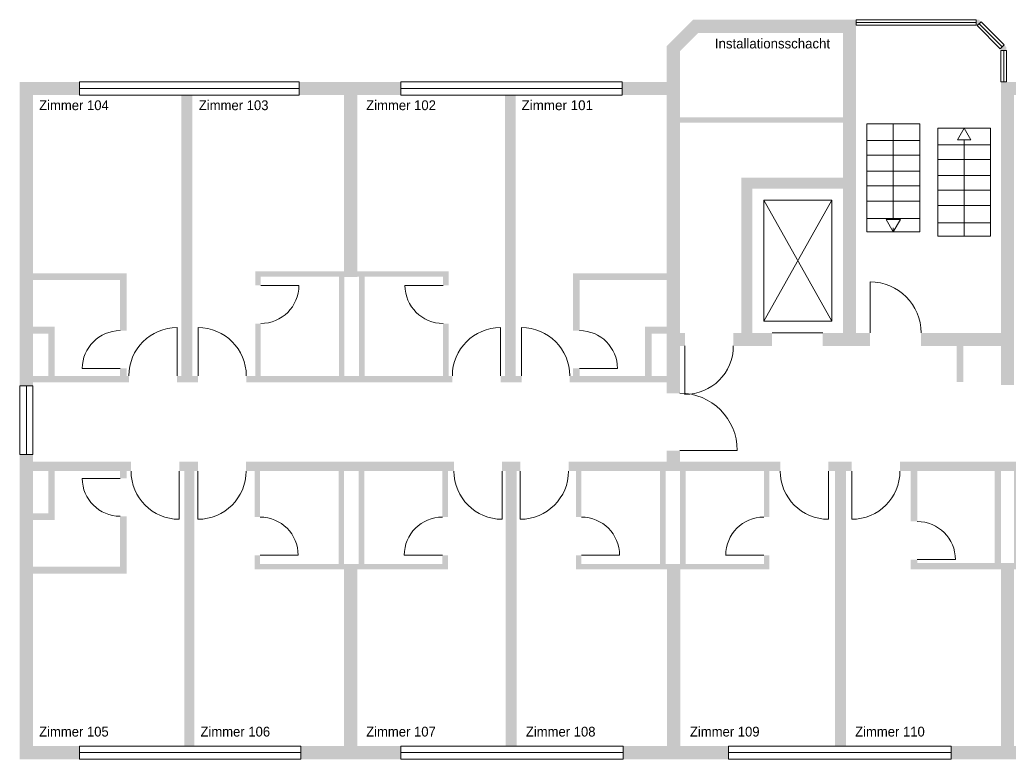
# Model space of a CAD drawing. Header units: inches. Extents: x 5198 to 83130, y 3620 to 26778.
# Drawn here: x 5198 to 23368, y 12099 to 25659 of the extents above; entities that cross this region are included whole.
import ezdxf

# ---------------------------------------------------------------- set-up
doc = ezdxf.new("R2010")
doc.units = ezdxf.units.IN
doc.header["$LTSCALE"] = 120
doc.header["$MEASUREMENT"] = 0
doc.linetypes.add('Standardmuster', pattern=[0])
doc.linetypes.add('Volllinie', pattern=[0])
doc.layers.add('Grundebene', color=7, linetype='Continuous')
doc.styles.add('ARIAL', font='arial.ttf', dxfattribs={"height": 0.2})

# ---------------------------------------------------------------- blocks, each defined once
blk = doc.blocks.new('win-12B')
at = {"layer": 'Grundebene', "color": 18, "linetype": 'Standardmuster', "lineweight": 13, "true_color": 0x000000}
for p, q in [((23198, 25098), (23298, 25098)), ((23198, 24519), (23198, 25098)), ((23248, 24519), (23248, 25098)), ((23298, 24519), (23298, 25098)), ((23298, 24519), (23198, 24519))]:
    blk.add_line(p, q, dxfattribs=at)
blk = doc.blocks.new('win-136')
at = {"layer": 'Grundebene', "color": 18, "linetype": 'Standardmuster', "lineweight": 13, "true_color": 0x000000}
for p, q in [((22833, 25623), (22762, 25553)), ((23256, 25200), (22833, 25623)), ((23186, 25129), (22762, 25553)), ((23221, 25165), (22798, 25588)), ((23186, 25129), (23256, 25200))]:
    blk.add_line(p, q, dxfattribs=at)
blk = doc.blocks.new('door-1DD')
at = {"layer": 'Grundebene', "color": 18, "linetype": 'Standardmuster', "lineweight": 13, "true_color": 0x000000}
blk.add_line((9618, 20789), (10318, 20789), dxfattribs=at)
blk.add_arc((9618, 20789), 700, 270, 0, dxfattribs=at)
blk = doc.blocks.new('door-1E5')
at = {"layer": 'Grundebene', "color": 18, "linetype": 'Standardmuster', "lineweight": 13, "true_color": 0x000000}
blk.add_line((12964, 20789), (12264, 20789), dxfattribs=at)
blk.add_arc((12964, 20789), 700, 180, 270, dxfattribs=at)
blk = doc.blocks.new('door-208')
at = {"layer": 'Grundebene', "color": 18, "linetype": 'Standardmuster', "lineweight": 13, "true_color": 0x000000}
blk.add_line((12951, 15839), (12251, 15839), dxfattribs=at)
blk.add_arc((12951, 15839), 700, 90, 180, dxfattribs=at)
blk = doc.blocks.new('door-210')
at = {"layer": 'Grundebene', "color": 18, "linetype": 'Standardmuster', "lineweight": 13, "true_color": 0x000000}
blk.add_line((9605, 15839), (10305, 15839), dxfattribs=at)
blk.add_arc((9605, 15839), 700, 0, 90, dxfattribs=at)
blk = doc.blocks.new('door-233')
at = {"layer": 'Grundebene', "color": 18, "linetype": 'Standardmuster', "lineweight": 13, "true_color": 0x000000}
blk.add_line((18848, 15839), (18147, 15839), dxfattribs=at)
blk.add_arc((18848, 15839), 700, 90, 180, dxfattribs=at)
blk = doc.blocks.new('door-23B')
at = {"layer": 'Grundebene', "color": 18, "linetype": 'Standardmuster', "lineweight": 13, "true_color": 0x000000}
blk.add_line((15501, 15839), (16201, 15839), dxfattribs=at)
blk.add_arc((15501, 15839), 700, 0, 90, dxfattribs=at)
blk = doc.blocks.new('win-243')
at = {"layer": 'Grundebene', "color": 18, "linetype": 'Standardmuster', "lineweight": 13, "true_color": 0x000000}
for p, q in [((20540, 25559), (20540, 25659)), ((20540, 25659), (22743, 25659)), ((22743, 25659), (22743, 25559)), ((20540, 25609), (22743, 25609)), ((20540, 25559), (22743, 25559))]:
    blk.add_line(p, q, dxfattribs=at)
blk = doc.blocks.new('door-253')
at = {"layer": 'Grundebene', "color": 18, "linetype": 'Standardmuster', "lineweight": 13, "true_color": 0x000000}
blk.add_line((17399, 19677), (17399, 18788), dxfattribs=at)
blk.add_arc((17399, 19677), 889, 270, 0, dxfattribs=at)
blk = doc.blocks.new('door-262')
at = {"layer": 'Grundebene', "color": 18, "linetype": 'Standardmuster', "lineweight": 13, "true_color": 0x000000}
blk.add_line((17308, 17760), (18359, 17760), dxfattribs=at)
blk.add_arc((17308, 17760), 1052, 0, 90, dxfattribs=at)
blk = doc.blocks.new('win-26A')
at = {"layer": 'Grundebene', "color": 18, "linetype": 'Standardmuster', "lineweight": 13, "true_color": 0x000000}
for p, q in [((5438, 18947), (5198, 18947)), ((5198, 18947), (5198, 17684)), ((5318, 18947), (5318, 17684)), ((5438, 18947), (5438, 17684)), ((5198, 17684), (5438, 17684))]:
    blk.add_line(p, q, dxfattribs=at)
blk = doc.blocks.new('door-28F')
at = {"layer": 'Grundebene', "color": 18, "linetype": 'Standardmuster', "lineweight": 13, "true_color": 0x000000}
blk.add_line((20797, 19917), (20797, 20853), dxfattribs=at)
blk.add_arc((20797, 19917), 936, 0, 90, dxfattribs=at)
blk = doc.blocks.new('door-307')
at = {"layer": 'Grundebene', "color": 18, "linetype": 'Standardmuster', "lineweight": 13, "true_color": 0x000000}
blk.add_line((14403, 19129), (14403, 20014), dxfattribs=at)
blk.add_arc((14403, 19129), 885, 0, 90, dxfattribs=at)
blk = doc.blocks.new('door-30F')
at = {"layer": 'Grundebene', "color": 18, "linetype": 'Standardmuster', "lineweight": 13, "true_color": 0x000000}
blk.add_line((14018, 19129), (14018, 20014), dxfattribs=at)
blk.add_arc((14018, 19129), 885, 90, 180, dxfattribs=at)
blk = doc.blocks.new('door-317')
at = {"layer": 'Grundebene', "color": 18, "linetype": 'Standardmuster', "lineweight": 13, "true_color": 0x000000}
blk.add_line((8468, 19129), (8468, 20014), dxfattribs=at)
blk.add_arc((8468, 19129), 885, 0, 90, dxfattribs=at)
blk = doc.blocks.new('door-31F')
at = {"layer": 'Grundebene', "color": 18, "linetype": 'Standardmuster', "lineweight": 13, "true_color": 0x000000}
blk.add_line((8083, 19129), (8083, 20014), dxfattribs=at)
blk.add_arc((8083, 19129), 885, 90, 180, dxfattribs=at)
blk = doc.blocks.new('door-327')
at = {"layer": 'Grundebene', "color": 18, "linetype": 'Standardmuster', "lineweight": 13, "true_color": 0x000000}
blk.add_line((8123, 17384), (8123, 16499), dxfattribs=at)
blk.add_arc((8123, 17384), 885, 180, 270, dxfattribs=at)
blk = doc.blocks.new('door-32F')
at = {"layer": 'Grundebene', "color": 18, "linetype": 'Standardmuster', "lineweight": 13, "true_color": 0x000000}
blk.add_line((8465, 17384), (8465, 16499), dxfattribs=at)
blk.add_arc((8465, 17384), 885, 270, 0, dxfattribs=at)
blk = doc.blocks.new('door-337')
at = {"layer": 'Grundebene', "color": 18, "linetype": 'Standardmuster', "lineweight": 13, "true_color": 0x000000}
blk.add_line((14047, 17384), (14047, 16499), dxfattribs=at)
blk.add_arc((14047, 17384), 885, 180, 270, dxfattribs=at)
blk = doc.blocks.new('door-33F')
at = {"layer": 'Grundebene', "color": 18, "linetype": 'Standardmuster', "lineweight": 13, "true_color": 0x000000}
blk.add_line((14380, 17384), (14380, 16499), dxfattribs=at)
blk.add_arc((14380, 17384), 885, 270, 0, dxfattribs=at)
blk = doc.blocks.new('door-347')
at = {"layer": 'Grundebene', "color": 18, "linetype": 'Standardmuster', "lineweight": 13, "true_color": 0x000000}
blk.add_line((20033, 17384), (20033, 16499), dxfattribs=at)
blk.add_arc((20033, 17384), 885, 180, 270, dxfattribs=at)
blk = doc.blocks.new('door-34F')
at = {"layer": 'Grundebene', "color": 18, "linetype": 'Standardmuster', "lineweight": 13, "true_color": 0x000000}
blk.add_line((20460, 17384), (20460, 16499), dxfattribs=at)
blk.add_arc((20460, 17384), 885, 270, 0, dxfattribs=at)
blk = doc.blocks.new('door-3A2')
at = {"layer": 'Grundebene', "color": 18, "linetype": 'Standardmuster', "lineweight": 13, "true_color": 0x000000}
blk.add_line((15468, 19264), (16162, 19264), dxfattribs=at)
blk.add_arc((15468, 19264), 694, 0, 90, dxfattribs=at)
blk = doc.blocks.new('door-3BC')
at = {"layer": 'Grundebene', "color": 18, "linetype": 'Standardmuster', "lineweight": 13, "true_color": 0x000000}
blk.add_line((7038, 17248), (6343, 17248), dxfattribs=at)
blk.add_arc((7038, 17248), 694, 180, 270, dxfattribs=at)
blk = doc.blocks.new('door-3D6')
at = {"layer": 'Grundebene', "color": 18, "linetype": 'Standardmuster', "lineweight": 13, "true_color": 0x000000}
blk.add_line((7038, 19264), (6343, 19264), dxfattribs=at)
blk.add_arc((7038, 19264), 694, 90, 180, dxfattribs=at)
blk = doc.blocks.new('door-40F')
at = {"layer": 'Grundebene', "color": 18, "linetype": 'Standardmuster', "lineweight": 13, "true_color": 0x000000}
blk.add_line((21663, 15759), (22363, 15759), dxfattribs=at)
blk.add_arc((21663, 15759), 699, 0, 90, dxfattribs=at)
blk = doc.blocks.new('win-4FE')
at = {"layer": 'Grundebene', "color": 18, "linetype": 'Standardmuster', "lineweight": 13, "true_color": 0x000000}
for p, q in [((6291, 24519), (6291, 24279)), ((6291, 24519), (10321, 24519)), ((6291, 24399), (10321, 24399)), ((10321, 24279), (10321, 24519)), ((6291, 24279), (10321, 24279))]:
    blk.add_line(p, q, dxfattribs=at)
blk = doc.blocks.new('win-509')
at = {"layer": 'Grundebene', "color": 18, "linetype": 'Standardmuster', "lineweight": 13, "true_color": 0x000000}
for p, q in [((12186, 24519), (12186, 24279)), ((12186, 24519), (16251, 24519)), ((12186, 24399), (16251, 24399)), ((16251, 24279), (16251, 24519)), ((12186, 24279), (16251, 24279))]:
    blk.add_line(p, q, dxfattribs=at)
blk = doc.blocks.new('win-598')
at = {"layer": 'Grundebene', "color": 18, "linetype": 'Standardmuster', "lineweight": 13, "true_color": 0x000000}
for p, q in [((18200, 12099), (18200, 12339)), ((22287, 12339), (18200, 12339)), ((22287, 12219), (18200, 12219)), ((22287, 12339), (22287, 12099)), ((22287, 12099), (18200, 12099))]:
    blk.add_line(p, q, dxfattribs=at)
blk = doc.blocks.new('win-5A3')
at = {"layer": 'Grundebene', "color": 18, "linetype": 'Standardmuster', "lineweight": 13, "true_color": 0x000000}
for p, q in [((12189, 12099), (12189, 12339)), ((16267, 12339), (12189, 12339)), ((16267, 12219), (12189, 12219)), ((16267, 12339), (16267, 12099)), ((16267, 12099), (12189, 12099))]:
    blk.add_line(p, q, dxfattribs=at)
blk = doc.blocks.new('win-5AE')
at = {"layer": 'Grundebene', "color": 18, "linetype": 'Standardmuster', "lineweight": 13, "true_color": 0x000000}
for p, q in [((6294, 12099), (6294, 12339)), ((10352, 12339), (6294, 12339)), ((10352, 12219), (6294, 12219)), ((10352, 12339), (10352, 12099)), ((10352, 12099), (6294, 12099))]:
    blk.add_line(p, q, dxfattribs=at)

msp = doc.modelspace()

# ---------------------------------------------------------------- hatches: boundary and pattern name
at = {"layer": 'Grundebene', "true_color": 0x000000, "transparency": 33554687}
h = msp.add_hatch(color=18, dxfattribs=at)
h.paths.add_polyline_path([(20300, 25419), (17647, 25419), (17308, 25079), (17308, 18811), (17068, 18811), (17068, 25179), (17548, 25659), (20540, 25659), (20540, 19917), (20300, 19917)], flags=0)
h.paths.add_polyline_path([(17068, 17554), (17068, 17760), (17308, 17760), (17308, 17554)], flags=0)
h = msp.add_hatch(color=18, dxfattribs=at)
h.paths.add_polyline_path([(23256, 25200), (23298, 25159), (23298, 25098), (23198, 25098), (23198, 25117), (23186, 25129)], flags=0)
h.paths.add_polyline_path([(22743, 25559), (22743, 25659), (22798, 25659), (22833, 25623), (22762, 25553), (22756, 25559)], flags=0)
h = msp.add_hatch(color=18, dxfattribs=at)
h.paths.add_polyline_path([(40334, 12099), (42211, 12099), (42211, 12339), (40334, 12339)], flags=0)
h.paths.add_polyline_path([(6294, 12339), (6294, 12099), (5198, 12099), (5198, 17684), (5438, 17684), (5438, 12339)], flags=0)
h.paths.add_polyline_path([(10352, 12099), (10352, 12339), (12189, 12339), (12189, 12099)], flags=0)
h.paths.add_polyline_path([(18200, 12339), (16267, 12339), (16267, 12099), (18200, 12099)], flags=0)
h.paths.add_polyline_path([(24291, 12339), (24291, 12099), (22287, 12099), (22287, 12339)], flags=0)
h.paths.add_polyline_path([(30269, 12099), (30269, 12339), (28324, 12339), (28324, 12099)], flags=0)
h.paths.add_polyline_path([(36297, 12099), (36297, 12339), (34338, 12339), (34338, 12099)], flags=0)
h.paths.add_polyline_path([(47498, 17554), (47258, 17554), (47258, 12339), (46307, 12339), (46307, 12099), (47498, 12099)], flags=0)
h.paths.add_polyline_path([(17068, 24519), (16251, 24519), (16251, 24279), (17068, 24279)], flags=0)
h.paths.add_polyline_path([(10321, 24279), (12186, 24279), (12186, 24519), (10321, 24519)], flags=0)
h.paths.add_polyline_path([(5198, 18947), (5198, 24519), (6291, 24519), (6291, 24279), (5438, 24279), (5438, 18947)], flags=0)
h = msp.add_hatch(color=18, dxfattribs=at)
h.paths.add_polyline_path([(46268, 24279), (46268, 24519), (47498, 24519), (47498, 18959), (47258, 18959), (47258, 24279)], flags=0)
h.paths.add_polyline_path([(40315, 24279), (42272, 24279), (42272, 24519), (40315, 24519)], flags=0)
h.paths.add_polyline_path([(28308, 24519), (28308, 24279), (30303, 24279), (30303, 24519)], flags=0)
h.paths.add_polyline_path([(24306, 24279), (23438, 24279), (23438, 18959), (23198, 18959), (23198, 24519), (24306, 24519)], flags=0)
h.paths.add_polyline_path([(34339, 24519), (36275, 24519), (36275, 24279), (34339, 24279)], flags=0)
for points in [[(8360, 24279), (8360, 19129), (8160, 19129), (8160, 24279)], [(11147, 20939), (11147, 24279), (11387, 24279), (11387, 20939)], [(14297, 24279), (14297, 19129), (14097, 19129), (14097, 24279)], [(17308, 23873), (20300, 23873), (20300, 23773), (17308, 23773)], [(20300, 22561), (18638, 22561), (18638, 19917), (18438, 19917), (18438, 22761), (20300, 22761)], [(11153, 20949), (11153, 19129), (11053, 19129), (11053, 20949)], [(11522, 20949), (11522, 19129), (11422, 19129), (11422, 20949)], [(5438, 19902), (5718, 19902), (5718, 19129), (5838, 19129), (5838, 20029), (5438, 20029)], [(17068, 19902), (16788, 19902), (16788, 19129), (16668, 19129), (16668, 20029), (17068, 20029)], [(22507, 19677), (22507, 19019), (22387, 19019), (22387, 19677)], [(11047, 15679), (11047, 17499), (11147, 17499), (11147, 15679)], [(11416, 15679), (11416, 17499), (11516, 17499), (11516, 15679)], [(16944, 15679), (16944, 17499), (17044, 17499), (17044, 15679)], [(17312, 15679), (17312, 17499), (17412, 17499), (17412, 15679)], [(5438, 16610), (5718, 16610), (5718, 17384), (5838, 17384), (5838, 16484), (5438, 16484)], [(8219, 12339), (8219, 17384), (8397, 17384), (8397, 12339)], [(14314, 17384), (14314, 12339), (14114, 12339), (14114, 17384)], [(20355, 17384), (20355, 12339), (20155, 12339), (20155, 17384)], [(23080, 15699), (23440, 15699), (23440, 17384), (23560, 17384), (23560, 15579), (23080, 15579)], [(11147, 12339), (11147, 15679), (11387, 15679), (11387, 12339)], [(17073, 12339), (17073, 15679), (17313, 15679), (17313, 12339)], [(23200, 12339), (23200, 15679), (23440, 15679), (23440, 12339)]]:
    msp.add_hatch(color=18, dxfattribs=at).paths.add_polyline_path(points, flags=0)
h = msp.add_hatch(color=18, dxfattribs=at)
h.paths.add_polyline_path([(7158, 19959), (7038, 19959), (7038, 20885), (5438, 20885), (5438, 21009), (7158, 21009)], flags=0)
h.paths.add_polyline_path([(7158, 19129), (7038, 19129), (7038, 19264), (7158, 19264)], flags=0)
h = msp.add_hatch(color=18, dxfattribs=at)
h.paths.add_polyline_path([(9518, 20789), (9518, 21049), (13064, 21049), (13064, 20789), (12964, 20789), (12964, 20949), (9618, 20949), (9618, 20789)], flags=0)
h.paths.add_polyline_path([(12964, 19129), (12964, 20089), (13064, 20089), (13064, 19129)], flags=0)
h.paths.add_polyline_path([(9618, 20089), (9518, 20089), (9518, 19129), (9618, 19129)], flags=0)
h = msp.add_hatch(color=18, dxfattribs=at)
h.paths.add_polyline_path([(17068, 21009), (17068, 20885), (15468, 20885), (15468, 19959), (15348, 19959), (15348, 21009)], flags=0)
h.paths.add_polyline_path([(15348, 19129), (15348, 19264), (15468, 19264), (15468, 19129)], flags=0)
h = msp.add_hatch(color=18, dxfattribs=at)
h.paths.add_polyline_path([(17278, 19917), (17278, 19677), (17399, 19677), (17399, 19917)], flags=0)
h.paths.add_polyline_path([(23198, 19917), (23198, 19677), (21733, 19677), (21733, 19917)], flags=0)
h.paths.add_polyline_path([(19929, 19677), (19929, 19917), (20797, 19917), (20797, 19677)], flags=0)
h.paths.add_polyline_path([(18998, 19917), (18288, 19917), (18288, 19677), (18998, 19677)], flags=0)
h = msp.add_hatch(color=18, dxfattribs=at)
h.paths.add_polyline_path([(14403, 19129), (14018, 19129), (14018, 19009), (14403, 19009)], flags=0)
h.paths.add_polyline_path([(5438, 19129), (7198, 19129), (7198, 19009), (5438, 19009)], flags=0)
h.paths.add_polyline_path([(8083, 19009), (8083, 19129), (8468, 19129), (8468, 19009)], flags=0)
h.paths.add_polyline_path([(9353, 19129), (9353, 19009), (13133, 19009), (13133, 19129)], flags=0)
h.paths.add_polyline_path([(17068, 19009), (17068, 19129), (15288, 19129), (15288, 19009)], flags=0)
h = msp.add_hatch(color=18, dxfattribs=at)
h.paths.add_polyline_path([(7238, 17554), (5438, 17554), (5438, 17384), (7238, 17384)], flags=0)
h.paths.add_polyline_path([(47258, 17384), (43611, 17384), (43611, 17554), (47258, 17554)], flags=0)
h.paths.add_polyline_path([(42726, 17554), (42726, 17384), (39860, 17384), (39860, 17554)], flags=0)
h.paths.add_polyline_path([(38975, 17384), (38975, 17554), (31637, 17554), (31637, 17384)], flags=0)
h.paths.add_polyline_path([(27841, 17384), (27841, 17554), (30752, 17554), (30752, 17384)], flags=0)
h.paths.add_polyline_path([(21345, 17554), (21345, 17384), (26956, 17384), (26956, 17554)], flags=0)
h.paths.add_polyline_path([(20460, 17554), (20460, 17384), (20033, 17384), (20033, 17554)], flags=0)
h.paths.add_polyline_path([(19148, 17384), (19148, 17554), (15265, 17554), (15265, 17384)], flags=0)
h.paths.add_polyline_path([(14047, 17384), (14047, 17554), (14380, 17554), (14380, 17384)], flags=0)
h.paths.add_polyline_path([(9350, 17554), (9350, 17384), (13162, 17384), (13162, 17554)], flags=0)
h.paths.add_polyline_path([(8465, 17554), (8465, 17384), (8123, 17384), (8123, 17554)], flags=0)
h = msp.add_hatch(color=18, dxfattribs=at)
h.paths.add_polyline_path([(13051, 15839), (13051, 15579), (9505, 15579), (9505, 15839), (9605, 15839), (9605, 15679), (12951, 15679), (12951, 15839)], flags=0)
h.paths.add_polyline_path([(9605, 17499), (9605, 16539), (9505, 16539), (9505, 17499)], flags=0)
h.paths.add_polyline_path([(12951, 16539), (13051, 16539), (13051, 17499), (12951, 17499)], flags=0)
h = msp.add_hatch(color=18, dxfattribs=at)
h.paths.add_polyline_path([(18948, 15839), (18948, 15579), (15401, 15579), (15401, 15839), (15501, 15839), (15501, 15679), (18848, 15679), (18848, 15839)], flags=0)
h.paths.add_polyline_path([(15501, 17499), (15501, 16539), (15401, 16539), (15401, 17499)], flags=0)
h.paths.add_polyline_path([(18848, 16539), (18948, 16539), (18948, 17499), (18848, 17499)], flags=0)
h = msp.add_hatch(color=18, dxfattribs=at)
h.paths.add_polyline_path([(5438, 15504), (5438, 15628), (7038, 15628), (7038, 16554), (7158, 16554), (7158, 15504)], flags=0)
h.paths.add_polyline_path([(7158, 17384), (7158, 17248), (7038, 17248), (7038, 17384)], flags=0)
h = msp.add_hatch(color=18, dxfattribs=at)
h.paths.add_polyline_path([(21663, 15699), (23080, 15699), (23080, 17384), (23200, 17384), (23200, 15579), (21543, 15579), (21543, 15759), (21663, 15759)], flags=0)
h.paths.add_polyline_path([(21663, 17384), (21663, 16459), (21543, 16459), (21543, 17384)], flags=0)

# ---------------------------------------------------------------- linework, layer by layer
at = {"layer": 'Grundebene', "color": 18, "linetype": 'Volllinie', "lineweight": 13, "true_color": 0x000000}
for p, q in [((20738, 23749), (21708, 23749)), ((20738, 21769), (20738, 23749)), ((21223, 23749), (21223, 21996)), ((21708, 23749), (21708, 21769)), ((22038, 23669), (23008, 23669)), ((22038, 21689), (22038, 23669)), ((22523, 23669), (22400, 23456)), ((22645, 23456), (22523, 23669)), ((23008, 23669), (23008, 21689)), ((20738, 23444), (21708, 23444)), ((22400, 23456), (22645, 23456)), ((22523, 23456), (22523, 21689)), ((22038, 23364), (23008, 23364)), ((20738, 23174), (21708, 23174)), ((22038, 23094), (23008, 23094)), ((20738, 22886), (21708, 22886)), ((22038, 22806), (23008, 22806)), ((20738, 22617), (21708, 22617)), ((22038, 22537), (23008, 22537)), ((18848, 22349), (20098, 22349)), ((18848, 20129), (18848, 22349)), ((20098, 22349), (18848, 20129)), ((18848, 22349), (20098, 20129)), ((20098, 22349), (20098, 20129)), ((20738, 22334), (21708, 22334)), ((22038, 22254), (23008, 22254)), ((20738, 22014), (21708, 22014)), ((21353, 21996), (21092, 21996)), ((21092, 21996), (21223, 21769)), ((21223, 21769), (21353, 21996)), ((21223, 21842), (21223, 21769)), ((22038, 21934), (23008, 21934)), ((21708, 21769), (20738, 21769)), ((23008, 21689), (22038, 21689)), ((20098, 20129), (18848, 20129)), ((18998, 19917), (19929, 19917))]:
    msp.add_line(p, q, dxfattribs=at)

# ---------------------------------------------------------------- block references
at = {"layer": 'Grundebene'}
for name in ['win-243', 'win-136', 'win-12B', 'win-4FE', 'win-509', 'door-1DD', 'door-1E5', 'door-28F', 'door-31F', 'door-317', 'door-30F', 'door-307', 'door-3D6', 'door-3A2', 'door-253', 'win-26A', 'door-262', 'door-327', 'door-32F', 'door-337', 'door-33F', 'door-347', 'door-34F', 'door-3BC', 'door-210', 'door-208', 'door-23B', 'door-233', 'door-40F', 'win-5AE', 'win-5A3', 'win-598']:
    msp.add_blockref(name, (0, 0), dxfattribs=at)

# ---------------------------------------------------------------- texts
at = {"layer": 'Grundebene', "color": 18, "lineweight": 18, "true_color": 0x000000, "style": 'ARIAL'}
for s, width, p in [('Installationsschacht', 0.962816, (17950, 25134)), ('Zimmer 104', 0.953099, (5552, 24002)), ('Zimmer 103', 0.95258, (8482, 24002)), ('Zimmer 102', 0.954007, (11552, 24002)), ('Zimmer 101', 0.97825, (14402, 24002)), ('Zimmer 105', 0.951675, (5552, 12514)), ('Zimmer 106', 0.95258, (8512, 12514)), ('Zimmer 107', 0.95271, (11552, 12514)), ('Zimmer 108', 0.952321, (14482, 12514)), ('Zimmer 109', 0.952321, (17492, 12514)), ('Zimmer 110', 0.953099, (20522, 12514))]:
    msp.add_text(s, height=180, dxfattribs=dict(at, width=width)).set_placement(p)

doc.saveas('drawing.dxf')
